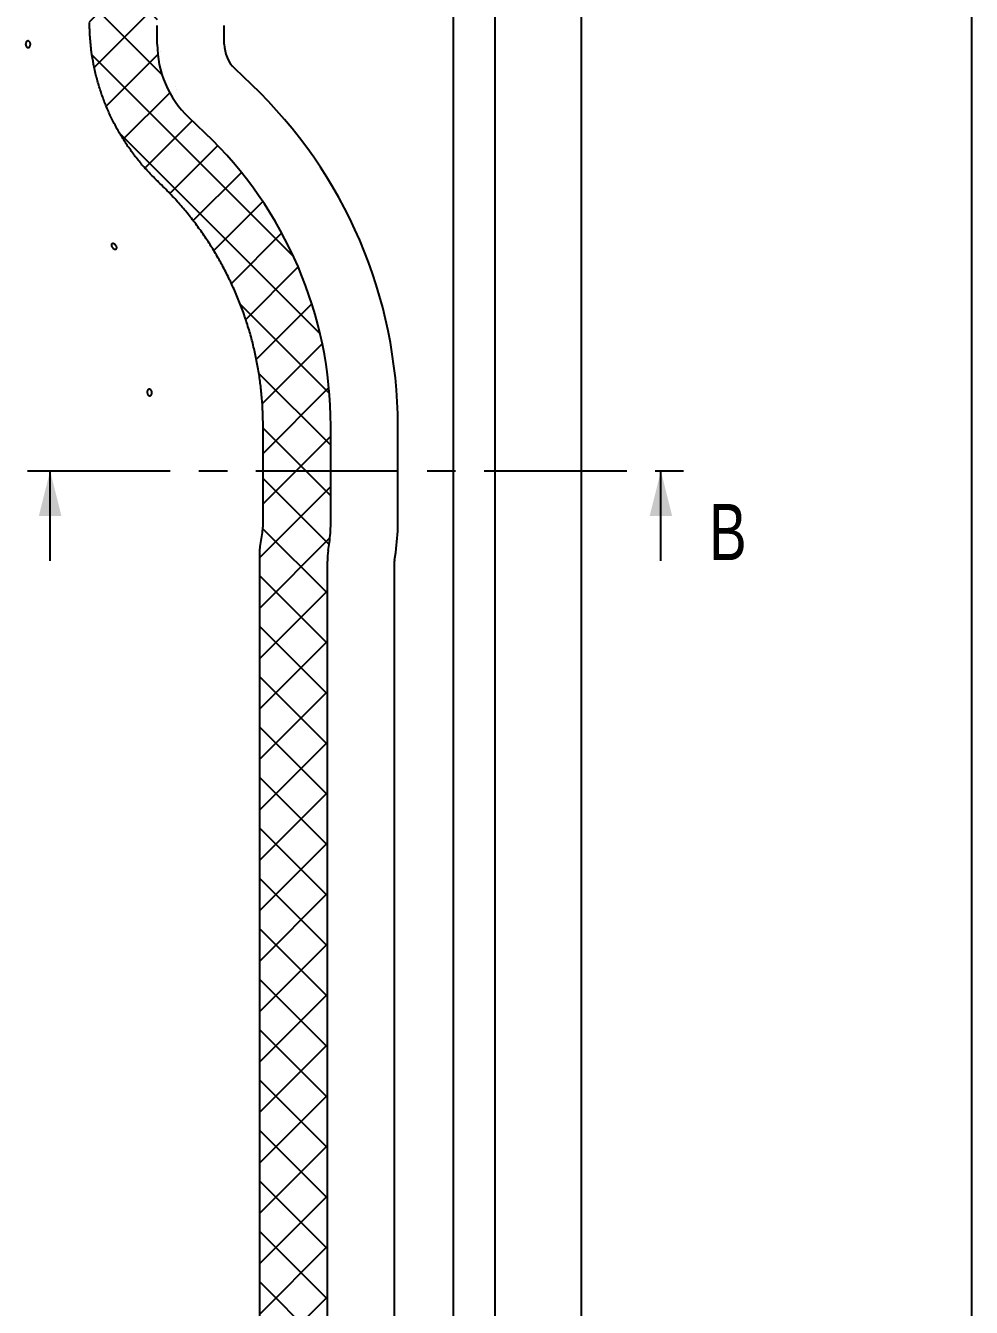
# Model space of a CAD drawing. Header units: millimetres. Extents: x 8 to 872, y 8 to 585.
# Drawn here: x 747.8 to 832, y 248.4 to 362.5 of the extents above; entities that cross this region are included whole.
import ezdxf

# ---------------------------------------------------------------- set-up
doc = ezdxf.new("R2010")
doc.units = ezdxf.units.MM
doc.linetypes.add('CENTERX2', pattern=[20.32, 12.7, -2.54, 2.54, -2.54])
doc.layers.add('CENTERLINE', color=4, linetype='CENTERX2')
doc.layers.add('HATCH', color=3, linetype='Continuous')
doc.layers.add('OUTLINE', color=7, linetype='Continuous', lineweight=25)
doc.styles.add('SLDTEXTSTYLE0', font='TXT', dxfattribs={"width": 0.75})

msp = doc.modelspace()

# ---------------------------------------------------------------- hatches: boundary and pattern name
at = {"layer": 'HATCH'}
h = msp.add_hatch(dxfattribs=at)
h.set_pattern_fill('NET', color=256, angle=45, style=0)
edge = h.paths.add_edge_path(flags=0)
edge.add_line((767.40473, 185.63876), (774.75574, 183.66907))
edge.add_arc((316.70779, 197.23876), 458.24891, 358.3031065, 360)
edge.add_line((774.95669, 197.23876), (774.95669, 200.86584))
edge.add_arc((763.9299, 200.86584), 11.02679, 0, 8.5307656)
edge.add_line((774.8347, 202.50156), (774.72831, 203.2108))
edge.add_arc((781.1299, 204.17104), 6.47321, 180, 188.5307656, ccw=False)
edge.add_line((774.65669, 204.17104), (774.65669, 314.81098))
edge.add_arc((781.1299, 314.81098), 6.47321, 171.4692344, 180, ccw=False)
edge.add_line((774.72831, 315.77122), (774.8347, 316.48046))
edge.add_arc((763.9299, 318.11618), 11.02679, 351.4692344, 360)
edge.add_line((774.95669, 318.11618), (774.95669, 326.84326))
edge.add_arc((738.9299, 326.84326), 36.02679, 0, 46.397181)
edge.add_line((763.77596, 352.93163), (762.29148, 354.34543))
edge.add_arc((768.4799, 360.84326), 8.97321, 180, 226.397181, ccw=False)
edge.add_line((759.50669, 360.84326), (759.50669, 362.49326))
edge.add_arc((583.1799, 362.49326), 176.32679, 0, 5.9289581)
edge.add_line((758.56347, 380.70699), (754.63591, 418.5263))
edge.add_arc((757.59321, 418.83342), 2.97321, 5.9289581, 185.9289581, ccw=False)
edge.add_line((760.55051, 419.14054), (760.5824, 418.83342))
edge.add_line((760.5824, 418.83342), (760.59321, 418.83342))
edge.add_arc((757.59321, 418.83342), 3, 0, 90)
edge.add_line((757.59321, 421.83342), (748.23288, 421.83342))
edge.add_spline(control_points=[(748.23288, 421.83342), (748.40967, 420.13113), (748.58646, 418.42884), (748.76325, 416.72655), (749.83717, 406.3858), (750.91109, 396.04504), (751.985, 385.70429), (752.17955, 383.83101), (752.37409, 381.95773), (752.56864, 380.08445)], knot_values=[0.025539036, 0.025539036, 0.025539036, 0.025539036, 0.030673372, 0.030673372, 0.030673372, 0.061862476, 0.061862476, 0.061862476, 0.067512544, 0.067512544, 0.067512544, 0.067512544], weights=[1, 1, 1, 1, 1, 1, 1, 1, 1, 1], degree=3, periodic=0)
edge.add_spline(control_points=[(752.56864, 380.08445), (752.86599, 377.22118), (753.09124, 374.34612), (753.39566, 368.57211), (753.47482, 365.67316), (753.47942, 362.76201)], knot_values=[0, 0, 0, 0, 0.5, 0.5, 1, 1, 1, 1], weights=[1, 1, 1, 1, 1, 1], degree=3, periodic=0)
edge.add_spline(control_points=[(753.47942, 362.76201), (753.48214, 361.04068), (753.71632, 359.30494), (754.16941, 357.64429), (754.7455, 355.53282), (755.69505, 353.49205), (756.93807, 351.69064), (757.69838, 350.58879), (758.57703, 349.56008), (759.54645, 348.63683)], knot_values=[0, 0, 0, 0, 0.00516405, 0.00516405, 0.00516405, 0.011766547, 0.011766547, 0.011766547, 0.015768885, 0.015768885, 0.015768885, 0.015768885], weights=[1, 1, 1, 1, 1, 1, 1, 1, 1, 1], degree=3, periodic=0)
edge.add_line((759.54645, 348.63683), (759.61935, 348.5674))
edge.add_spline(control_points=[(759.61935, 348.5674), (760.3536, 347.86812), (761.0593, 347.12401), (762.37762, 345.5842), (762.99399, 344.78552), (764.14281, 343.13173), (764.67526, 342.27662), (765.41033, 340.95118), (765.64473, 340.50222), (766.09193, 339.58978), (766.30527, 339.12493), (767.30764, 336.78519), (767.90868, 334.86112), (768.51787, 331.89891), (768.67182, 330.89873), (768.82676, 329.37867), (768.86559, 328.86892), (768.917, 327.85449), (768.92975, 327.34835), (768.92975, 326.84326)], knot_values=[0, 0, 0, 0, 0.125, 0.125, 0.25, 0.25, 0.375, 0.375, 0.4375, 0.4375, 0.5, 0.5, 0.75, 0.75, 0.875, 0.875, 0.9375, 0.9375, 1, 1, 1, 1], weights=[1, 1, 1, 1, 1, 1, 1, 1, 1, 1, 1, 1, 1, 1, 1, 1, 1, 1, 1, 1], degree=3, periodic=0)
edge.add_line((768.92975, 326.84326), (768.92975, 318.11618))
edge.add_spline(control_points=[(768.92975, 318.11618), (768.92975, 317.99208), (768.92508, 317.86694), (768.90655, 317.61927), (768.89272, 317.4964), (768.87443, 317.37448)], knot_values=[0, 0, 0, 0, 0.5, 0.5, 1, 1, 1, 1], weights=[1, 1, 1, 1, 1, 1], degree=3, periodic=0)
edge.add_line((768.87443, 317.37448), (768.68507, 316.11205))
edge.add_spline(control_points=[(768.68507, 316.11205), (768.66678, 315.99015), (768.65295, 315.86725), (768.63441, 315.6194), (768.62975, 315.49454), (768.62975, 315.37035)], knot_values=[0, 0, 0, 0, 0.5, 0.5, 1, 1, 1, 1], weights=[1, 1, 1, 1, 1, 1], degree=3, periodic=0)
edge.add_line((768.62975, 315.37035), (768.62975, 203.61167))
edge.add_spline(control_points=[(768.62975, 203.61167), (768.62975, 203.48807), (768.63437, 203.36351), (768.65286, 203.11565), (768.6667, 202.99245), (768.68507, 202.86997)], knot_values=[0, 0, 0, 0, 0.5, 0.5, 1, 1, 1, 1], weights=[1, 1, 1, 1, 1, 1], degree=3, periodic=0)
edge.add_line((768.68507, 202.86997), (768.87443, 201.60755))
edge.add_spline(control_points=[(768.87443, 201.60755), (768.89298, 201.48391), (768.9206, 201.23666), (768.92975, 200.98944), (768.92975, 200.86584)], knot_values=[0, 0, 0, 0, 0.5, 1, 1, 1, 1], weights=[1, 1, 1, 1, 1], degree=3, periodic=0)
edge.add_line((768.92975, 200.86584), (768.92975, 197.23876))
edge.add_spline(control_points=[(768.92975, 197.23876), (768.92975, 195.29464), (768.80398, 193.35045), (768.42172, 190.43404), (768.26114, 189.45856), (767.87862, 187.53266), (767.65669, 186.58045), (767.40473, 185.63876)], knot_values=[0, 0, 0, 0, 0.5, 0.5, 0.75, 0.75, 1, 1, 1, 1], weights=[1, 1, 1, 1, 1, 1, 1, 1], degree=3, periodic=0)

# ---------------------------------------------------------------- linework, layer by layer
at = {"layer": 'CENTERLINE'}
msp.add_line((747.9697, 322.84193), (806.3587, 322.84193), dxfattribs=at)
at = {"layer": 'CENTERLINE', "linetype": 'Continuous'}
for p, q in [((749.9697, 314.84193), (749.9697, 322.84193)), ((804.3587, 314.84193), (804.3587, 322.84193))]:
    msp.add_line(p, q, dxfattribs=at)
at = {"layer": 'CENTERLINE'}
for points in [[(749.9697, 322.84193), (748.9697, 318.84193), (750.9697, 318.84193)], [(804.3587, 322.84193), (803.3587, 318.84193), (805.3587, 318.84193)]]:
    msp.add_solid(points, dxfattribs=at)
at = {"layer": 'OUTLINE'}
for p, q in [((832, 585), (832, 8)), ((785.90051, 166.18876), (785.90051, 429.83342)), ((789.59975, 166.18876), (789.59975, 429.83342)), ((797.2799, 166.18876), (797.2799, 429.83342)), ((759.50669, 360.84327), (759.50669, 362.49326)), ((765.4799, 360.84327), (765.4799, 362.49326)), ((767.89541, 357.25706), (766.41093, 358.67085)), ((763.77596, 352.93163), (762.29148, 354.34542)), ((759.61935, 348.5674), (759.54644, 348.63684)), ((768.92975, 318.11618), (768.92975, 326.84326)), ((774.95669, 318.11618), (774.95669, 326.84326)), ((780.9299, 318.11618), (780.9299, 326.84326)), ((768.68507, 316.11205), (768.87443, 317.37448)), ((774.72831, 315.77122), (774.8347, 316.48046)), ((768.62975, 203.61167), (768.62975, 315.37035)), ((780.63543, 314.88515), (780.74182, 315.59439)), ((774.65669, 204.17104), (774.65669, 314.81098)), ((780.6299, 204.17104), (780.6299, 314.81098))]:
    msp.add_line(p, q, dxfattribs=at)
for centre, radius, start, end in [((768.4799, 360.84326), 8.97321, 180, 226.397181), ((768.4799, 360.84326), 3, 180, 226.397181), ((738.9299, 326.84326), 42, 0, 46.397181), ((738.9299, 326.84326), 36.02679, 0, 46.397181), ((763.9299, 318.11618), 11.02679, 351.4692344, 0), ((763.9299, 318.11618), 17, 351.4692344, 0), ((781.1299, 314.81098), 6.47321, 171.4692344, 180), ((781.1299, 314.81098), 0.5, 171.4692344, 180)]:
    msp.add_arc(centre, radius, start, end, dxfattribs=at)
for points, knots in [([(759.54645, 348.63683), (759.28899, 348.89006), (758.77387, 349.3967), (758.05611, 350.2093), (757.37466, 351.06551), (756.73747, 351.96831), (756.14683, 352.91453), (755.61602, 353.88366), (755.14538, 354.87169), (754.73402, 355.8745), (754.37524, 356.90841), (754.0726, 357.97111), (753.82853, 359.05951), (753.67201, 360.00744), (753.57682, 360.80722), (753.52174, 361.45661), (753.48676, 362.10845), (753.48187, 362.54417), (753.47942, 362.76203)], [0, 0, 0, 0, 0.068560221, 0.137173034, 0.205733111, 0.276284653, 0.346893765, 0.417445301, 0.48600423, 0.554615988, 0.623175185, 0.693725799, 0.764334057, 0.834885078, 0.876071769, 0.917258397, 0.958629583, 1, 1, 1, 1]), ([(747.78906, 360.84327), (747.79069, 360.80945), (747.79396, 360.74183), (747.8296, 360.65042), (747.8832, 360.57969), (747.95054, 360.53751), (748.02307, 360.52872), (748.09267, 360.55426), (748.15179, 360.61124), (748.19382, 360.69321), (748.21227, 360.77528), (748.2129, 360.82609), (748.21311, 360.84327)], [0, 0, 0, 0, 0.105118969, 0.210234688, 0.31539517, 0.420591773, 0.525742379, 0.630838864, 0.73595273, 0.841132224, 0.946317325, 1, 1, 1, 1]), ([(748.2131, 360.84362), (748.21052, 360.87382), (748.20506, 360.93759), (748.17032, 361.02435), (748.11706, 361.09264), (748.05026, 361.13168), (747.97786, 361.13712), (747.90787, 361.10831), (747.84826, 361.0485), (747.80614, 360.96452), (747.79101, 360.89136), (747.78937, 360.85061), (747.78908, 360.84339)], [0, 0, 0, 0, 0.0986772537, 0.2083785697, 0.3180948985, 0.4278146326, 0.5375260732, 0.6472273568, 0.7569314209, 0.8666504172, 0.9763689945, 1, 1, 1, 1]), ([(768.92975, 326.84326), (768.92441, 327.27304), (768.91373, 328.1326), (768.82851, 329.4053), (768.69481, 330.65949), (768.51017, 331.89323), (768.27488, 333.11828), (767.98619, 334.3439), (767.64252, 335.56785), (767.243, 336.78783), (766.79188, 337.98969), (766.29471, 339.15972), (765.75356, 340.29667), (765.17117, 341.39982), (764.54359, 342.4779), (763.86552, 343.53889), (763.13603, 344.58004), (762.35538, 345.59918), (761.53126, 346.58333), (760.62637, 347.58108), (759.97012, 348.22384), (759.61935, 348.5674)], [0, 0, 0, 0, 0.053073485, 0.106146926, 0.157455687, 0.208808744, 0.260161672, 0.311470339, 0.364269048, 0.417115944, 0.469962976, 0.522761557, 0.574070315, 0.625423226, 0.676776311, 0.728085034, 0.780883668, 0.833730675, 0.88657756, 0.939376142, 1, 1, 1, 1]), ([(755.51933, 342.7237), (755.49919, 342.75069), (755.45892, 342.80467), (755.42574, 342.89206), (755.41805, 342.97187), (755.43819, 343.03621), (755.48353, 343.07753), (755.54906, 343.0913), (755.62738, 343.07591), (755.70965, 343.03313), (755.78659, 342.96774), (755.8495, 342.88712), (755.89129, 342.80034), (755.90724, 342.71719), (755.89557, 342.64704), (755.85759, 342.59783), (755.79762, 342.57511), (755.72236, 342.58142), (755.6406, 342.61621), (755.57032, 342.66755), (755.5335, 342.70809), (755.51933, 342.7237)], [0, 0, 0, 0, 0.053688741, 0.107376548, 0.161065128, 0.214755134, 0.268443456, 0.322132016, 0.375820568, 0.429509197, 0.483198222, 0.536887867, 0.590575205, 0.644263877, 0.697953062, 0.75164192, 0.805330572, 0.85901931, 0.912708058, 0.966396059, 1, 1, 1, 1]), ([(758.64796, 329.68383), (758.63588, 329.71454), (758.61173, 329.77596), (758.60429, 329.87907), (758.61986, 329.9758), (758.65847, 330.05678), (758.7153, 330.11248), (758.78408, 330.13672), (758.85704, 330.12676), (758.92595, 330.08371), (758.98304, 330.01243), (759.02185, 329.92094), (759.03798, 329.81957), (759.02964, 329.71975), (758.99775, 329.63272), (758.94592, 329.5683), (758.88004, 329.53377), (758.80743, 329.53295), (758.73669, 329.56621), (758.68209, 329.62098), (758.65744, 329.66636), (758.64796, 329.68383)], [0, 0, 0, 0, 0.053688401, 0.107377609, 0.16106541, 0.214753817, 0.268442702, 0.322131459, 0.375819939, 0.429508408, 0.483196446, 0.536885533, 0.590575029, 0.644262907, 0.697952381, 0.751641224, 0.80532989, 0.859018167, 0.912707258, 0.96639587, 1, 1, 1, 1]), ([(768.87443, 317.37448), (768.89647, 317.55482), (768.9266, 317.80138), (768.92909, 318.04953), (768.92975, 318.11618)], [0, 0, 0, 0, 0.731417548, 1, 1, 1, 1]), ([(768.62975, 315.37035), (768.6309, 315.4578), (768.63416, 315.706), (768.66506, 315.95245), (768.68507, 316.11205)], [0, 0, 0, 0, 0.352358327, 1, 1, 1, 1])]:
    msp.add_open_spline(points, degree=3, knots=knots, dxfattribs=at)

# ---------------------------------------------------------------- texts
at = {"layer": 'CENTERLINE', "insert": (808.64938, 319.90097), "char_height": 5, "attachment_point": 1, "style": 'SLDTEXTSTYLE0'}
msp.add_mtext('B', dxfattribs=at)

doc.saveas('drawing.dxf')
